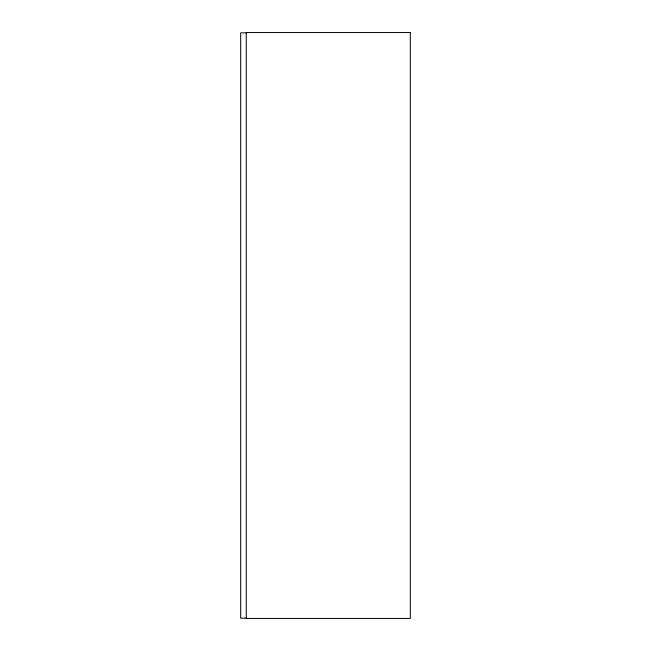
<?xml version="1.0" encoding="UTF-8"?>
<svg xmlns="http://www.w3.org/2000/svg" width="651" height="651" viewBox="0 0 651 651"><rect width="100%" height="100%" fill="white"/><g stroke="black" fill="none" stroke-linecap="round" stroke-linejoin="round"><path stroke-width="0.98" d="M246.257 32.843L240.691 32.843L240.691 618.157L246.257 618.157M410.309 32.55L246.257 32.55L246.257 618.45L410.309 618.45L410.309 32.55"/></g></svg>
